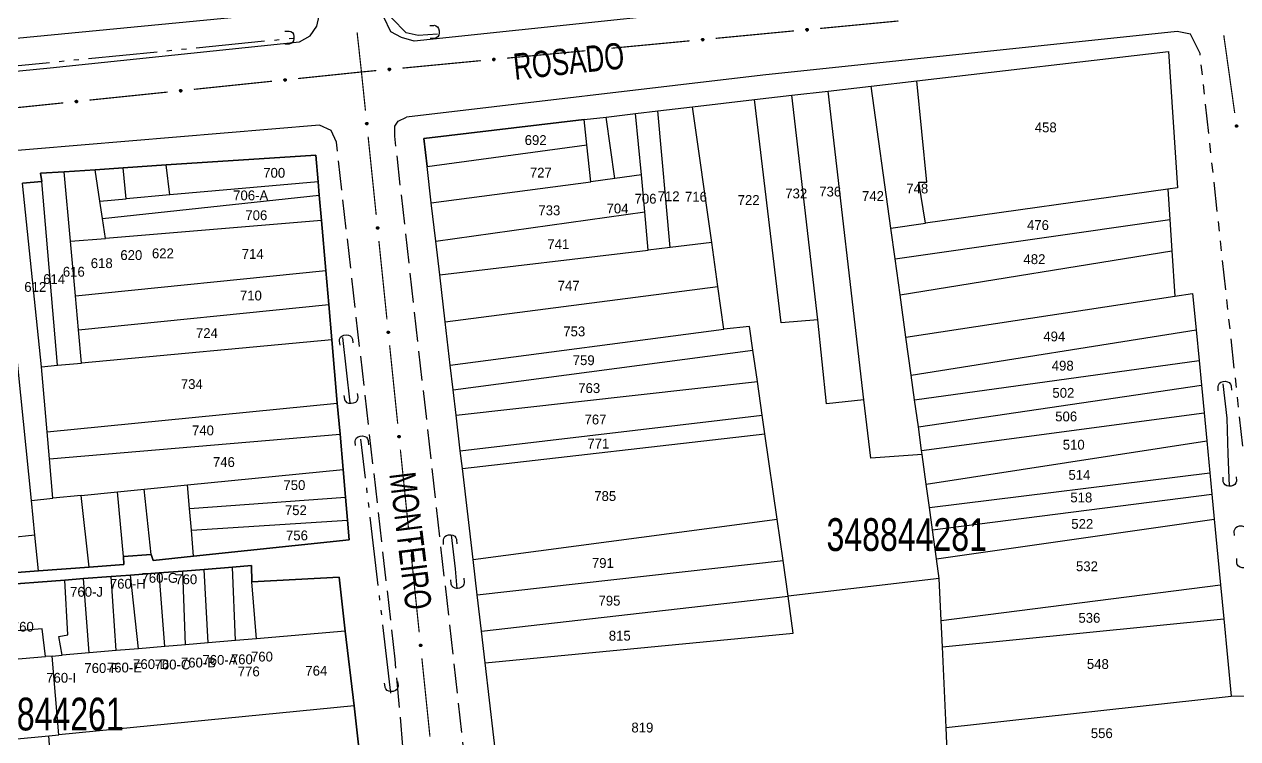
# Model space of a CAD drawing. Extents: x 203851 to 204958, y 4839055 to 4839989.
# Drawn here: x 204450.1 to 204635.2, y 4839392.1 to 4839501.1 of the extents above; entities that cross this region are included whole.
import ezdxf
from ezdxf.enums import TextEntityAlignment as Align

# ---------------------------------------------------------------- set-up
doc = ezdxf.new("R2010")
doc.units = 0
doc.header["$LTSCALE"] = 1.5
doc.header["$MEASUREMENT"] = 0
for name, pattern in [('TRACO_05', [11, 7, -1, 0.5, -1, 0.5, -1]), ('TRACO_11', [8, 3, -1, 3, -1]), ('TRACO_25', [8, 3, -1, 1, -1, 1, -1])]:
    doc.linetypes.add(name, pattern=pattern)
for name, color, linetype in [('CD_MALHA_LOTES', 7, 'CONTINUOUS'), ('CD_TXT_QUADRA', 2, 'CONTINUOUS'), ('HD-VALAS-DRENOS', 170, 'CONTINUOUS'), ('RU-QUADRA', 210, 'CONTINUOUS'), ('SV-BUEIRO-VALA', 7, 'CONTINUOUS'), ('SV-EIXO-RUA-PAV', 20, 'CONTINUOUS'), ('SV-PONTE-BUEIRO', 251, 'CONTINUOUS'), ('SV-RUA-NAO-PAV', 7, 'CONTINUOUS'), ('SV-RUA-PAVIM', 7, 'CONTINUOUS'), ('SV-TXT-RUA-N-PAV', 7, 'CONTINUOUS'), ('SV-TXT-RUA-PAV', 7, 'CONTINUOUS'), ('Th_NmrPort', 1, 'CONTINUOUS')]:
    doc.layers.add(name, color=color, linetype=linetype)
doc.styles.add('ARIAL', font='ARIAL.SHX')

# ---------------------------------------------------------------- blocks, each defined once
blk = doc.blocks.new('COD120', base_point=(204091.84, 4839277.8))
at = {"layer": 'SV-PONTE-BUEIRO'}
blk.add_lwpolyline([(204090.84, 4839276.4), (204090.84, 4839276.983333), (204090.84, 4839277.070833), (204090.923333, 4839277.304167), (204091.09, 4839277.566667), (204091.34, 4839277.7125), (204091.673333, 4839277.8), (204092.006667, 4839277.8), (204092.34, 4839277.7125), (204092.59, 4839277.566667), (204092.756667, 4839277.304167), (204092.84, 4839277.070833), (204092.84, 4839276.983333), (204092.84, 4839276.4)], dxfattribs=at)

msp = doc.modelspace()

# ---------------------------------------------------------------- linework, layer by layer
at = {"layer": 'CD_MALHA_LOTES', "linetype": 'Continuous', "flags": 128}
for points in [[(204488.48, 4839502.73), (204443.55, 4839498.42)], [(204586.23, 4839492.5), (204624.62, 4839496.98)], [(204624.62, 4839496.98), (204626.01, 4839476.17)], [(204572.69, 4839490.91), (204579.28, 4839491.68)], [(204579.28, 4839491.68), (204586.23, 4839492.5)], [(204582.27, 4839470.02), (204579.28, 4839491.68)], [(204587.74, 4839477.03), (204586.23, 4839492.5)], [(204552.02, 4839488.5), (204561.49, 4839489.61)], [(204561.49, 4839489.61), (204567.14, 4839490.27)], [(204565.51, 4839455.57), (204561.49, 4839489.61)], [(204567.14, 4839490.27), (204572.69, 4839490.91)], [(204571.15, 4839456.04), (204567.14, 4839490.27)], [(204578.13, 4839443.82), (204572.69, 4839490.91)], [(204543.33, 4839487.48), (204546.73, 4839487.88)], [(204546.73, 4839487.88), (204552.02, 4839488.5)], [(204548.62, 4839467.06), (204546.73, 4839487.88)], [(204554.94, 4839467.8), (204552.02, 4839488.5)], [(204535.5, 4839486.57), (204511.01, 4839483.71)], [(204535.5, 4839486.57), (204538.82, 4839486.96)], [(204535.91, 4839482.7), (204535.5, 4839486.57)], [(204538.82, 4839486.96), (204543.33, 4839487.48)], [(204540.15, 4839477.59), (204538.82, 4839486.96)], [(204544.21, 4839478.13), (204543.33, 4839487.48)], [(204511.01, 4839483.71), (204511.51, 4839479.42)], [(204511.51, 4839479.42), (204535.91, 4839482.7)], [(204536.5, 4839477.1), (204535.91, 4839482.7)], [(204471.74, 4839479.65), (204494.56, 4839481.15)], [(204494.56, 4839481.15), (204494.91, 4839477.06)], [(204452.55, 4839478.38), (204456.18, 4839478.62)], [(204452.73, 4839477.12), (204452.55, 4839478.38)], [(204456.18, 4839478.62), (204460.88, 4839478.93)], [(204457.13, 4839468.01), (204456.18, 4839478.62)], [(204460.88, 4839478.93), (204465.17, 4839479.21)], [(204461.6, 4839474.14), (204460.88, 4839478.93)], [(204465.17, 4839479.21), (204471.74, 4839479.65)], [(204465.64, 4839474.49), (204465.17, 4839479.21)], [(204472.29, 4839475.07), (204471.74, 4839479.65)], [(204512.16, 4839473.88), (204511.51, 4839479.42)], [(204451.16, 4839428.48), (204449.12, 4839448.53), (204446.28, 4839476.55)], [(204449.79, 4839476.86), (204452.73, 4839477.12)], [(204452.7, 4839448.86), (204449.79, 4839476.86)], [(204455.16, 4839449.09), (204452.73, 4839477.12)], [(204494.91, 4839477.06), (204472.29, 4839475.07)], [(204494.91, 4839477.06), (204495.08, 4839475.05)], [(204512.16, 4839473.88), (204536.5, 4839477.1)], [(204540.15, 4839477.59), (204536.5, 4839477.1)], [(204544.21, 4839478.13), (204540.15, 4839477.59)], [(204544.73, 4839472.49), (204544.21, 4839478.13)], [(204586.55, 4839477), (204587.74, 4839477.03)], [(204587.56, 4839470.77), (204586.55, 4839477)], [(204462, 4839471.49), (204495.08, 4839475.05)], [(204472.29, 4839475.07), (204465.64, 4839474.49)], [(204495.08, 4839475.05), (204495.42, 4839471.19)], [(204624.52, 4839475.98), (204587.56, 4839470.77)], [(204626.01, 4839476.17), (204624.52, 4839475.98)], [(204624.52, 4839475.98), (204624.82, 4839471.33)], [(204461.6, 4839474.14), (204465.64, 4839474.49)], [(204462, 4839471.49), (204461.6, 4839474.14)], [(204512.85, 4839468.02), (204512.16, 4839473.88)], [(204462.46, 4839468.45), (204462, 4839471.49)], [(204495.42, 4839471.19), (204462.46, 4839468.45)], [(204495.42, 4839471.19), (204496.08, 4839463.56)], [(204512.85, 4839468.02), (204544.73, 4839472.49)], [(204545.27, 4839466.66), (204544.73, 4839472.49)], [(204582.92, 4839465.31), (204624.82, 4839471.33)], [(204624.82, 4839471.33), (204625.12, 4839466.57)], [(204582.27, 4839470.02), (204587.56, 4839470.77)], [(204582.92, 4839465.31), (204582.27, 4839470.02)], [(204457.13, 4839468.01), (204462.46, 4839468.45)], [(204457.88, 4839459.67), (204457.13, 4839468.01)], [(204513.45, 4839462.89), (204512.85, 4839468.02)], [(204554.94, 4839467.8), (204548.62, 4839467.06)], [(204555.88, 4839461.11), (204554.94, 4839467.8)], [(204513.45, 4839462.89), (204545.27, 4839466.66)], [(204548.62, 4839467.06), (204545.27, 4839466.66)], [(204583.67, 4839459.86), (204625.12, 4839466.57)], [(204625.12, 4839466.57), (204625.57, 4839459.62)], [(204457.88, 4839459.67), (204496.08, 4839463.56)], [(204496.08, 4839463.56), (204496.53, 4839458.38)], [(204583.67, 4839459.86), (204582.92, 4839465.31)], [(204514.29, 4839455.74), (204513.45, 4839462.89)], [(204514.29, 4839455.74), (204555.88, 4839461.11)], [(204556.8, 4839454.61), (204555.88, 4839461.11)], [(204584.57, 4839453.38), (204583.67, 4839459.86)], [(204625.57, 4839459.62), (204628.29, 4839460.02)], [(204628.29, 4839460.02), (204628.82, 4839454.51)], [(204458.34, 4839454.48), (204457.88, 4839459.67)], [(204458.34, 4839454.48), (204496.53, 4839458.38)], [(204496.53, 4839458.38), (204496.99, 4839452.98)], [(204584.57, 4839453.38), (204625.57, 4839459.62)], [(204458.79, 4839449.43), (204458.34, 4839454.48)], [(204515.06, 4839449.09), (204514.29, 4839455.74)], [(204515.06, 4839449.09), (204556.8, 4839454.61)], [(204560.71, 4839455.02), (204556.8, 4839454.61)], [(204561.23, 4839451.39), (204560.71, 4839455.02)], [(204571.15, 4839456.04), (204565.51, 4839455.57)], [(204572.44, 4839443.2), (204571.15, 4839456.04)], [(204585.37, 4839447.58), (204628.82, 4839454.51)], [(204628.82, 4839454.51), (204629.28, 4839449.82)], [(204496.99, 4839452.98), (204458.79, 4839449.43)], [(204496.99, 4839452.98), (204497.83, 4839443.32)], [(204585.37, 4839447.58), (204584.57, 4839453.38)], [(204515.5, 4839445.36), (204561.23, 4839451.39)], [(204561.92, 4839446.61), (204561.23, 4839451.39)], [(204452.7, 4839448.86), (204455.16, 4839449.09)], [(204453.56, 4839438.93), (204452.7, 4839448.86)], [(204455.16, 4839449.09), (204458.79, 4839449.43)], [(204515.5, 4839445.36), (204515.06, 4839449.09)], [(204585.88, 4839443.83), (204629.28, 4839449.82)], [(204629.28, 4839449.82), (204629.64, 4839446.06)], [(204585.88, 4839443.83), (204585.37, 4839447.58)], [(204515.95, 4839441.51), (204515.5, 4839445.36)], [(204515.95, 4839441.51), (204561.92, 4839446.61)], [(204562.65, 4839441.5), (204561.92, 4839446.61)], [(204586.46, 4839439.69), (204629.64, 4839446.06)], [(204629.64, 4839446.06), (204630.04, 4839441.85)], [(204453.56, 4839438.93), (204497.83, 4839443.32)], [(204497.83, 4839443.32), (204498.24, 4839438.57)], [(204578.13, 4839443.82), (204572.44, 4839443.2)], [(204579.2, 4839434.93), (204578.13, 4839443.82)], [(204586.46, 4839439.69), (204585.88, 4839443.83)], [(204516.59, 4839436.02), (204515.95, 4839441.51)], [(204516.59, 4839436.02), (204562.65, 4839441.5)], [(204563.06, 4839438.65), (204562.65, 4839441.5)], [(204586.95, 4839436.09), (204630.04, 4839441.85)], [(204630.04, 4839441.85), (204630.45, 4839437.56)], [(204586.95, 4839436.09), (204586.46, 4839439.69)], [(204453.92, 4839434.82), (204453.56, 4839438.93)], [(204453.92, 4839434.82), (204498.24, 4839438.57)], [(204498.24, 4839438.57), (204498.7, 4839433.18)], [(204516.91, 4839433.35), (204563.06, 4839438.65)], [(204564.94, 4839425.6), (204563.06, 4839438.65)], [(204516.91, 4839433.35), (204516.59, 4839436.02)], [(204587.04, 4839435.48), (204586.95, 4839436.09)], [(204587.66, 4839430.95), (204630.45, 4839437.56)], [(204630.45, 4839437.56), (204630.92, 4839432.71)], [(204454.44, 4839428.81), (204453.92, 4839434.82)], [(204587.04, 4839435.48), (204579.2, 4839434.93)], [(204587.66, 4839430.95), (204587.04, 4839435.48)], [(204474.99, 4839430.84), (204498.7, 4839433.18)], [(204498.7, 4839433.18), (204499.07, 4839428.98)], [(204518.53, 4839419.49), (204516.91, 4839433.35)], [(204588.15, 4839427.38), (204630.92, 4839432.71)], [(204630.92, 4839432.71), (204631.24, 4839429.42)], [(204468.34, 4839430.18), (204474.99, 4839430.84)], [(204475.28, 4839427.24), (204474.99, 4839430.84)], [(204588.15, 4839427.38), (204587.66, 4839430.95)], [(204451.16, 4839428.48), (204454.44, 4839428.81)], [(204451.7, 4839423.16), (204451.16, 4839428.48)], [(204458.75, 4839429.23), (204454.44, 4839428.81)], [(204458.75, 4839429.23), (204464.31, 4839429.78)], [(204459.97, 4839418.31), (204458.75, 4839429.23)], [(204464.31, 4839429.78), (204468.34, 4839430.18)], [(204465.21, 4839419.91), (204464.31, 4839429.78)], [(204469.44, 4839420.21), (204468.34, 4839430.18)], [(204475.28, 4839427.24), (204499.07, 4839428.98)], [(204499.07, 4839428.98), (204499.37, 4839425.45)], [(204588.62, 4839424.02), (204631.24, 4839429.42)], [(204631.24, 4839429.42), (204631.6, 4839425.62)], [(204475.56, 4839423.94), (204475.28, 4839427.24)], [(204588.62, 4839424.02), (204588.15, 4839427.38)], [(204475.56, 4839423.94), (204499.37, 4839425.45)], [(204499.37, 4839425.45), (204499.63, 4839422.48)], [(204518.53, 4839419.49), (204564.94, 4839425.6)], [(204565.84, 4839419.34), (204564.94, 4839425.6)], [(204589.23, 4839419.59), (204631.6, 4839425.62)], [(204631.6, 4839425.62), (204632.57, 4839415.59)], [(204451.7, 4839423.16), (204447.85, 4839422.75)], [(204452.25, 4839417.74), (204451.7, 4839423.16)], [(204475.88, 4839419.96), (204475.56, 4839423.94)], [(204589.23, 4839419.59), (204588.62, 4839424.02)], [(204499.63, 4839422.48), (204475.88, 4839419.96)], [(204469.44, 4839420.21), (204465.21, 4839419.91)], [(204465.21, 4839419.91), (204465.25, 4839418.71)], [(204469.73, 4839419.3), (204469.44, 4839420.21)], [(204475.88, 4839419.96), (204469.73, 4839419.3)], [(204519.16, 4839414.08), (204518.53, 4839419.49)], [(204519.16, 4839414.08), (204565.84, 4839419.34)], [(204566.62, 4839413.9), (204565.84, 4839419.34)], [(204589.65, 4839416.55), (204589.23, 4839419.59)], [(204452.25, 4839417.74), (204442.29, 4839416.99)], [(204459.97, 4839418.31), (204452.25, 4839417.74)], [(204465.25, 4839418.71), (204459.97, 4839418.31)], [(204466.26, 4839417.09), (204470.63, 4839417.43)], [(204470.63, 4839417.43), (204474.25, 4839417.7)], [(204471.53, 4839406.2), (204470.63, 4839417.43)], [(204474.25, 4839417.7), (204477.53, 4839417.95)], [(204474.66, 4839406.47), (204474.25, 4839417.7)], [(204477.53, 4839417.95), (204481.85, 4839418.28)], [(204478.12, 4839406.76), (204477.53, 4839417.95)], [(204481.85, 4839418.28), (204484.73, 4839418.55)], [(204482.31, 4839407.12), (204481.85, 4839418.28)], [(204484.73, 4839418.55), (204484.77, 4839416.05)], [(204445.39, 4839415.51), (204456.27, 4839416.33)], [(204456.27, 4839416.33), (204459.09, 4839416.55)], [(204456.71, 4839407.98), (204456.27, 4839416.33)], [(204459.09, 4839416.55), (204463.34, 4839416.87)], [(204459.97, 4839405.23), (204459.09, 4839416.55)], [(204463.34, 4839416.87), (204466.26, 4839417.09)], [(204464.1, 4839405.57), (204463.34, 4839416.87)], [(204467.48, 4839405.86), (204466.26, 4839417.09)], [(204484.77, 4839416.05), (204498.1, 4839416.78)], [(204485.49, 4839407.39), (204484.77, 4839416.05)], [(204498.1, 4839416.78), (204499.05, 4839408.53)], [(204589.65, 4839416.55), (204566.62, 4839413.9)], [(204589.94, 4839410.15), (204589.65, 4839416.55)], [(204589.94, 4839410.15), (204632.57, 4839415.59)], [(204632.57, 4839415.59), (204633.06, 4839410.41)], [(204519.81, 4839408.52), (204519.16, 4839414.08)], [(204519.81, 4839408.52), (204566.62, 4839413.9)], [(204567.37, 4839408.22), (204566.62, 4839413.9)], [(204590.13, 4839406.13), (204589.94, 4839410.15)], [(204590.13, 4839406.13), (204633.06, 4839410.41)], [(204633.06, 4839410.41), (204634.2, 4839398.63)], [(204452.8, 4839408.88), (204445.96, 4839408.34)], [(204453.33, 4839404.66), (204452.8, 4839408.88)], [(204499.05, 4839408.53), (204485.49, 4839407.39)], [(204499.05, 4839408.53), (204500.38, 4839397.13)], [(204520.38, 4839403.71), (204519.81, 4839408.52)], [(204520.38, 4839403.71), (204567.37, 4839408.22)], [(204455.35, 4839407.75), (204456.71, 4839407.98)], [(204455.85, 4839404.88), (204455.35, 4839407.75)], [(204471.53, 4839406.2), (204467.48, 4839405.86)], [(204474.66, 4839406.47), (204471.53, 4839406.2)], [(204478.12, 4839406.76), (204474.66, 4839406.47)], [(204482.31, 4839407.12), (204478.12, 4839406.76)], [(204485.49, 4839407.39), (204482.31, 4839407.12)], [(204434.28, 4839403.05), (204453.33, 4839404.66)], [(204454.34, 4839404.75), (204453.33, 4839404.66)], [(204454.34, 4839404.75), (204455.85, 4839404.88)], [(204455.34, 4839392.74), (204454.34, 4839404.75)], [(204459.97, 4839405.23), (204455.85, 4839404.88)], [(204464.1, 4839405.57), (204459.97, 4839405.23)], [(204467.48, 4839405.86), (204464.1, 4839405.57)], [(204590.7, 4839393.87), (204590.13, 4839406.13)], [(204523.04, 4839380.92), (204520.38, 4839403.71)], [(204500.38, 4839397.13), (204455.34, 4839392.74)], [(204500.38, 4839397.13), (204501.54, 4839387.07)], [(204590.7, 4839393.87), (204634.2, 4839398.63)], [(204634.2, 4839398.63), (204636.33, 4839398.7)], [(204590.98, 4839387.67), (204590.7, 4839393.87)], [(204448.43, 4839392.06), (204453.81, 4839392.59)], [(204453.81, 4839392.59), (204455.34, 4839392.74)], [(204454.59, 4839382.11), (204453.81, 4839392.59)]]:
    msp.add_lwpolyline(points, dxfattribs=at)
at = {"layer": 'HD-VALAS-DRENOS', "linetype": 'TRACO_05'}
for points in [[(204513.11, 4839499.61, 8.76), (204510.18, 4839499.38, 8.76), (204508.32, 4839499.82, 8.74), (204506.16, 4839502.04, 8.74), (204502.73, 4839533.68, 8.74), (204497.76, 4839579.23, 9.29), (204490.99, 4839641.42, 10.47)], [(204373.71, 4839493.54, 5.81), (204373.94, 4839489.67, 5.18), (204374.83, 4839488.45, 5.07), (204375.93, 4839487.81, 4.9), (204377.78, 4839487.74, 4.85), (204491.08, 4839498.99, 8.47)], [(204499.78, 4839443.36, 7.9), (204498.69, 4839453.33, 7.9)], [(204632.91, 4839446.27, 6.54), (204633.52, 4839441.02, 6.55), (204633.69, 4839435.55, 6.55), (204633.88, 4839430.69, 6.55)], [(204506.01, 4839399.1, 6.98), (204501.44, 4839437.81, 7.9)], [(204515.19, 4839423.24, 7.17), (204515.83, 4839418.06, 6.89), (204516.06, 4839415, 6.89)]]:
    msp.add_polyline3d(points, dxfattribs=at)
at = {"layer": 'RU-QUADRA', "linetype": 'Continuous', "flags": 128}
for points in [[(204482.03, 4839586.05), (204482.51, 4839581.32), (204483.54, 4839571.03), (204484.09, 4839565.56), (204484.74, 4839559.16), (204485.53, 4839551.3), (204486.25, 4839544.14), (204484.45, 4839543.61), (204485.45, 4839533.51), (204487.24, 4839515.27), (204487.93, 4839508.3), (204488.48, 4839502.73), (204443.55, 4839498.42)], [(204523.04, 4839380.92), (204520.38, 4839403.71), (204519.81, 4839408.52), (204519.16, 4839414.08), (204518.53, 4839419.49), (204516.91, 4839433.35), (204516.59, 4839436.02), (204515.95, 4839441.51), (204515.5, 4839445.36), (204515.06, 4839449.09), (204514.29, 4839455.74), (204513.45, 4839462.89), (204512.85, 4839468.02), (204512.16, 4839473.88), (204511.51, 4839479.42), (204511.01, 4839483.71), (204535.5, 4839486.57), (204538.82, 4839486.96), (204543.33, 4839487.48), (204546.73, 4839487.88), (204552.02, 4839488.5), (204561.49, 4839489.61), (204567.14, 4839490.27), (204572.69, 4839490.91), (204579.28, 4839491.68), (204586.23, 4839492.5), (204624.62, 4839496.98), (204626.01, 4839476.17), (204624.52, 4839475.98), (204624.82, 4839471.33), (204625.12, 4839466.57), (204625.57, 4839459.62), (204628.29, 4839460.02), (204628.82, 4839454.51), (204629.28, 4839449.82), (204629.64, 4839446.06), (204630.04, 4839441.85), (204630.45, 4839437.56), (204630.92, 4839432.71), (204631.24, 4839429.42), (204631.6, 4839425.62), (204632.57, 4839415.59), (204633.06, 4839410.41), (204634.2, 4839398.63), (204636.33, 4839398.7)], [(204442.29, 4839416.99), (204452.25, 4839417.74), (204459.97, 4839418.31), (204465.25, 4839418.71), (204465.21, 4839419.91), (204469.44, 4839420.21), (204469.73, 4839419.3), (204475.88, 4839419.96), (204499.63, 4839422.48), (204499.37, 4839425.45), (204499.07, 4839428.98), (204498.7, 4839433.18), (204498.24, 4839438.57), (204497.83, 4839443.32), (204496.99, 4839452.98), (204496.53, 4839458.38), (204496.08, 4839463.56), (204495.42, 4839471.19), (204495.08, 4839475.05), (204494.91, 4839477.06), (204494.56, 4839481.15), (204471.74, 4839479.65), (204465.17, 4839479.21), (204460.88, 4839478.93), (204456.18, 4839478.62), (204452.55, 4839478.38), (204452.73, 4839477.12), (204449.79, 4839476.86)], [(204501.54, 4839387.07), (204500.38, 4839397.13), (204499.05, 4839408.53), (204498.1, 4839416.78), (204484.77, 4839416.05), (204484.73, 4839418.55), (204481.85, 4839418.28), (204477.53, 4839417.95), (204474.25, 4839417.7), (204470.63, 4839417.43), (204466.26, 4839417.09), (204463.34, 4839416.87), (204459.09, 4839416.55), (204456.27, 4839416.33), (204445.39, 4839415.51)]]:
    msp.add_lwpolyline(points, dxfattribs=at)
at = {"layer": 'SV-EIXO-RUA-PAV', "const_width": 0.18}
for points in [[(204571.48, 4839500.47), (204583.43, 4839501.61)], [(204500.85, 4839499.87), (204501.5, 4839493.91)], [(204555.56, 4839498.96), (204567.5, 4839500.1)], [(204633.05, 4839499.45), (204634.72, 4839487.57)], [(204523.7, 4839495.94), (204535.65, 4839497.07)], [(204539.63, 4839497.45), (204551.57, 4839498.58)], [(204507.77, 4839494.42), (204519.72, 4839495.56)], [(204491.85, 4839492.83), (204500.8, 4839493.76)], [(204500.8, 4839493.76), (204501.51, 4839493.83)], [(204501.5, 4839493.91), (204501.51, 4839493.83)], [(204501.51, 4839493.83), (204503.79, 4839494.05)], [(204501.51, 4839493.83), (204502.12, 4839487.94)], [(204475.94, 4839491.18), (204487.87, 4839492.42)], [(204460.02, 4839489.54), (204471.96, 4839490.77)], [(204444.11, 4839487.89), (204456.04, 4839489.12)], [(204502.53, 4839483.96), (204503.76, 4839472.02)], [(204504.17, 4839468.05), (204505.4, 4839456.11)], [(204505.81, 4839452.13), (204507.04, 4839440.19)], [(204507.45, 4839436.21), (204508.68, 4839424.28)], [(204509.09, 4839420.3), (204510.32, 4839408.36)], [(204510.73, 4839404.38), (204511.96, 4839392.45)]]:
    msp.add_lwpolyline(points, dxfattribs=at)
at = {"layer": 'SV-EIXO-RUA-PAV'}
for points in [[(204553.41, 4839498.87), (204553.44, 4839498.91), (204553.48, 4839498.93), (204553.51, 4839498.95), (204553.55, 4839498.95), (204553.58, 4839498.95), (204553.62, 4839498.94), (204553.65, 4839498.93), (204553.69, 4839498.9), (204553.72, 4839498.86), (204553.73, 4839498.83), (204553.74, 4839498.79), (204553.74, 4839498.76), (204553.73, 4839498.72), (204553.71, 4839498.68), (204553.68, 4839498.64), (204553.65, 4839498.62), (204553.61, 4839498.61), (204553.58, 4839498.6), (204553.54, 4839498.6), (204553.51, 4839498.61), (204553.47, 4839498.63), (204553.43, 4839498.66), (204553.41, 4839498.69), (204553.39, 4839498.72), (204553.39, 4839498.76), (204553.39, 4839498.79), (204553.39, 4839498.83), (204553.41, 4839498.87)], [(204569.34, 4839500.38), (204569.37, 4839500.42), (204569.4, 4839500.45), (204569.44, 4839500.46), (204569.47, 4839500.46), (204569.51, 4839500.46), (204569.54, 4839500.46), (204569.58, 4839500.44), (204569.62, 4839500.41), (204569.65, 4839500.37), (204569.66, 4839500.34), (204569.67, 4839500.3), (204569.67, 4839500.27), (204569.66, 4839500.23), (204569.64, 4839500.2), (204569.61, 4839500.16), (204569.58, 4839500.13), (204569.54, 4839500.12), (204569.51, 4839500.11), (204569.47, 4839500.11), (204569.44, 4839500.12), (204569.4, 4839500.14), (204569.36, 4839500.17), (204569.33, 4839500.2), (204569.32, 4839500.24), (204569.32, 4839500.27), (204569.31, 4839500.31), (204569.32, 4839500.34), (204569.34, 4839500.38)], [(204537.48, 4839497.36), (204537.51, 4839497.39), (204537.55, 4839497.42), (204537.58, 4839497.43), (204537.62, 4839497.44), (204537.65, 4839497.44), (204537.69, 4839497.43), (204537.73, 4839497.42), (204537.76, 4839497.38), (204537.79, 4839497.35), (204537.8, 4839497.31), (204537.81, 4839497.28), (204537.81, 4839497.25), (204537.8, 4839497.21), (204537.78, 4839497.17), (204537.75, 4839497.13), (204537.72, 4839497.11), (204537.68, 4839497.09), (204537.65, 4839497.09), (204537.61, 4839497.09), (204537.58, 4839497.1), (204537.54, 4839497.11), (204537.5, 4839497.14), (204537.48, 4839497.18), (204537.46, 4839497.21), (204537.46, 4839497.25), (204537.46, 4839497.28), (204537.46, 4839497.32), (204537.48, 4839497.36)], [(204521.55, 4839495.84), (204521.59, 4839495.88), (204521.62, 4839495.91), (204521.65, 4839495.92), (204521.69, 4839495.93), (204521.72, 4839495.93), (204521.76, 4839495.92), (204521.8, 4839495.9), (204521.84, 4839495.87), (204521.86, 4839495.84), (204521.88, 4839495.8), (204521.88, 4839495.77), (204521.88, 4839495.73), (204521.87, 4839495.7), (204521.86, 4839495.66), (204521.82, 4839495.62), (204521.79, 4839495.59), (204521.76, 4839495.58), (204521.72, 4839495.58), (204521.69, 4839495.58), (204521.65, 4839495.58), (204521.61, 4839495.6), (204521.57, 4839495.63), (204521.55, 4839495.67), (204521.54, 4839495.7), (204521.53, 4839495.73), (204521.53, 4839495.77), (204521.54, 4839495.81), (204521.55, 4839495.84)], [(204505.63, 4839494.33), (204505.66, 4839494.37), (204505.69, 4839494.4), (204505.73, 4839494.41), (204505.76, 4839494.41), (204505.8, 4839494.41), (204505.83, 4839494.41), (204505.87, 4839494.39), (204505.91, 4839494.36), (204505.93, 4839494.32), (204505.95, 4839494.29), (204505.95, 4839494.25), (204505.95, 4839494.22), (204505.94, 4839494.18), (204505.93, 4839494.15), (204505.9, 4839494.11), (204505.86, 4839494.08), (204505.83, 4839494.07), (204505.79, 4839494.06), (204505.76, 4839494.06), (204505.72, 4839494.07), (204505.68, 4839494.09), (204505.65, 4839494.12), (204505.62, 4839494.15), (204505.61, 4839494.19), (204505.6, 4839494.22), (204505.6, 4839494.26), (204505.61, 4839494.29), (204505.63, 4839494.33)], [(204489.71, 4839492.72), (204489.74, 4839492.76), (204489.77, 4839492.78), (204489.81, 4839492.8), (204489.84, 4839492.8), (204489.88, 4839492.8), (204489.91, 4839492.8), (204489.95, 4839492.78), (204489.99, 4839492.75), (204490.01, 4839492.71), (204490.03, 4839492.68), (204490.04, 4839492.64), (204490.04, 4839492.61), (204490.03, 4839492.57), (204490.01, 4839492.54), (204489.98, 4839492.5), (204489.94, 4839492.47), (204489.91, 4839492.46), (204489.88, 4839492.45), (204489.84, 4839492.45), (204489.8, 4839492.46), (204489.77, 4839492.48), (204489.73, 4839492.51), (204489.7, 4839492.54), (204489.69, 4839492.57), (204489.68, 4839492.61), (204489.68, 4839492.64), (204489.69, 4839492.68), (204489.71, 4839492.72)], [(204457.88, 4839489.42), (204457.91, 4839489.46), (204457.94, 4839489.49), (204457.98, 4839489.5), (204458.01, 4839489.51), (204458.05, 4839489.51), (204458.08, 4839489.5), (204458.12, 4839489.48), (204458.16, 4839489.45), (204458.18, 4839489.42), (204458.2, 4839489.38), (204458.21, 4839489.35), (204458.21, 4839489.32), (204458.2, 4839489.28), (204458.18, 4839489.24), (204458.15, 4839489.2), (204458.12, 4839489.18), (204458.08, 4839489.16), (204458.05, 4839489.16), (204458.01, 4839489.16), (204457.97, 4839489.16), (204457.94, 4839489.18), (204457.9, 4839489.21), (204457.87, 4839489.25), (204457.86, 4839489.28), (204457.85, 4839489.31), (204457.85, 4839489.35), (204457.86, 4839489.39), (204457.88, 4839489.42)], [(204473.79, 4839491.07), (204473.82, 4839491.11), (204473.86, 4839491.14), (204473.89, 4839491.15), (204473.92, 4839491.16), (204473.96, 4839491.16), (204474, 4839491.15), (204474.03, 4839491.13), (204474.07, 4839491.1), (204474.1, 4839491.07), (204474.11, 4839491.03), (204474.12, 4839491), (204474.12, 4839490.96), (204474.11, 4839490.93), (204474.09, 4839490.89), (204474.06, 4839490.85), (204474.03, 4839490.82), (204474, 4839490.81), (204473.96, 4839490.8), (204473.92, 4839490.8), (204473.89, 4839490.81), (204473.85, 4839490.83), (204473.81, 4839490.86), (204473.79, 4839490.89), (204473.77, 4839490.93), (204473.77, 4839490.96), (204473.77, 4839491), (204473.77, 4839491.03), (204473.79, 4839491.07)], [(204502.42, 4839486.1), (204502.46, 4839486.07), (204502.48, 4839486.04), (204502.5, 4839486.01), (204502.5, 4839485.97), (204502.5, 4839485.94), (204502.49, 4839485.9), (204502.48, 4839485.86), (204502.45, 4839485.82), (204502.41, 4839485.8), (204502.38, 4839485.78), (204502.34, 4839485.78), (204502.31, 4839485.78), (204502.27, 4839485.79), (204502.23, 4839485.8), (204502.2, 4839485.83), (204502.17, 4839485.87), (204502.16, 4839485.9), (204502.15, 4839485.94), (204502.15, 4839485.97), (204502.16, 4839486.01), (204502.17, 4839486.05), (204502.21, 4839486.08), (204502.24, 4839486.11), (204502.27, 4839486.12), (204502.31, 4839486.13), (204502.34, 4839486.13), (204502.38, 4839486.12), (204502.42, 4839486.1)], [(204635.09, 4839485.74), (204635.13, 4839485.71), (204635.15, 4839485.68), (204635.17, 4839485.65), (204635.17, 4839485.61), (204635.18, 4839485.58), (204635.17, 4839485.54), (204635.16, 4839485.5), (204635.13, 4839485.46), (204635.09, 4839485.44), (204635.06, 4839485.42), (204635.02, 4839485.41), (204634.99, 4839485.41), (204634.95, 4839485.42), (204634.91, 4839485.43), (204634.87, 4839485.46), (204634.85, 4839485.5), (204634.83, 4839485.53), (204634.83, 4839485.56), (204634.82, 4839485.6), (204634.83, 4839485.64), (204634.85, 4839485.67), (204634.88, 4839485.71), (204634.91, 4839485.74), (204634.94, 4839485.76), (204634.98, 4839485.76), (204635.01, 4839485.76), (204635.05, 4839485.76), (204635.09, 4839485.74)], [(204504.06, 4839470.19), (204504.1, 4839470.16), (204504.12, 4839470.13), (204504.14, 4839470.09), (204504.14, 4839470.06), (204504.14, 4839470.02), (204504.14, 4839469.99), (204504.12, 4839469.95), (204504.09, 4839469.91), (204504.05, 4839469.88), (204504.02, 4839469.87), (204503.98, 4839469.86), (204503.95, 4839469.86), (204503.91, 4839469.87), (204503.87, 4839469.89), (204503.84, 4839469.92), (204503.81, 4839469.95), (204503.8, 4839469.99), (204503.79, 4839470.02), (204503.79, 4839470.06), (204503.8, 4839470.09), (204503.81, 4839470.13), (204503.85, 4839470.17), (204503.88, 4839470.19), (204503.91, 4839470.21), (204503.95, 4839470.21), (204503.98, 4839470.21), (204504.02, 4839470.21), (204504.06, 4839470.19)], [(204505.7, 4839454.27), (204505.74, 4839454.24), (204505.76, 4839454.21), (204505.78, 4839454.17), (204505.78, 4839454.14), (204505.78, 4839454.11), (204505.78, 4839454.07), (204505.76, 4839454.03), (204505.73, 4839453.99), (204505.69, 4839453.97), (204505.66, 4839453.95), (204505.62, 4839453.95), (204505.59, 4839453.95), (204505.55, 4839453.95), (204505.52, 4839453.97), (204505.48, 4839454), (204505.45, 4839454.04), (204505.44, 4839454.07), (204505.43, 4839454.11), (204505.43, 4839454.14), (204505.44, 4839454.18), (204505.46, 4839454.21), (204505.49, 4839454.25), (204505.52, 4839454.28), (204505.55, 4839454.29), (204505.59, 4839454.3), (204505.62, 4839454.3), (204505.66, 4839454.29), (204505.7, 4839454.27)], [(204507.34, 4839438.36), (204507.38, 4839438.33), (204507.4, 4839438.29), (204507.42, 4839438.26), (204507.42, 4839438.23), (204507.42, 4839438.19), (204507.42, 4839438.15), (204507.4, 4839438.12), (204507.37, 4839438.08), (204507.33, 4839438.05), (204507.3, 4839438.04), (204507.27, 4839438.03), (204507.23, 4839438.03), (204507.19, 4839438.04), (204507.16, 4839438.06), (204507.12, 4839438.09), (204507.09, 4839438.12), (204507.08, 4839438.15), (204507.07, 4839438.19), (204507.07, 4839438.23), (204507.08, 4839438.26), (204507.1, 4839438.3), (204507.13, 4839438.34), (204507.16, 4839438.36), (204507.19, 4839438.38), (204507.23, 4839438.38), (204507.26, 4839438.38), (204507.3, 4839438.38), (204507.34, 4839438.36)], [(204508.98, 4839422.44), (204509.02, 4839422.41), (204509.05, 4839422.38), (204509.06, 4839422.34), (204509.06, 4839422.31), (204509.06, 4839422.27), (204509.06, 4839422.24), (204509.04, 4839422.2), (204509.01, 4839422.16), (204508.97, 4839422.14), (204508.94, 4839422.12), (204508.91, 4839422.11), (204508.87, 4839422.11), (204508.83, 4839422.12), (204508.8, 4839422.14), (204508.76, 4839422.17), (204508.73, 4839422.2), (204508.72, 4839422.24), (204508.71, 4839422.27), (204508.71, 4839422.31), (204508.72, 4839422.34), (204508.74, 4839422.38), (204508.77, 4839422.42), (204508.8, 4839422.45), (204508.84, 4839422.46), (204508.87, 4839422.47), (204508.91, 4839422.47), (204508.94, 4839422.46), (204508.98, 4839422.44)], [(204510.62, 4839406.53), (204510.66, 4839406.5), (204510.69, 4839406.46), (204510.7, 4839406.43), (204510.7, 4839406.39), (204510.71, 4839406.36), (204510.7, 4839406.32), (204510.68, 4839406.28), (204510.65, 4839406.25), (204510.61, 4839406.22), (204510.58, 4839406.21), (204510.55, 4839406.2), (204510.51, 4839406.2), (204510.48, 4839406.21), (204510.44, 4839406.22), (204510.4, 4839406.26), (204510.37, 4839406.29), (204510.36, 4839406.32), (204510.35, 4839406.36), (204510.35, 4839406.39), (204510.36, 4839406.43), (204510.38, 4839406.47), (204510.41, 4839406.5), (204510.44, 4839406.53), (204510.48, 4839406.54), (204510.51, 4839406.55), (204510.55, 4839406.55), (204510.58, 4839406.55), (204510.62, 4839406.53)]]:
    msp.add_lwpolyline(points, close=True, dxfattribs=at)
for points in [[(204553.39, 4839498.83), (204553.69, 4839498.9)], [(204553.39, 4839498.81), (204553.7, 4839498.88)], [(204553.39, 4839498.79), (204553.72, 4839498.86)], [(204553.39, 4839498.78), (204553.72, 4839498.85)], [(204553.39, 4839498.76), (204553.73, 4839498.83)], [(204553.39, 4839498.74), (204553.73, 4839498.81)], [(204553.39, 4839498.72), (204553.74, 4839498.79)], [(204553.4, 4839498.85), (204553.67, 4839498.91)], [(204553.4, 4839498.71), (204553.74, 4839498.77)], [(204553.41, 4839498.87), (204553.65, 4839498.93)], [(204553.41, 4839498.69), (204553.74, 4839498.76)], [(204553.42, 4839498.67), (204553.73, 4839498.74)], [(204553.43, 4839498.89), (204553.63, 4839498.94)], [(204553.43, 4839498.66), (204553.73, 4839498.72)], [(204553.44, 4839498.91), (204553.62, 4839498.94)], [(204553.46, 4839498.92), (204553.59, 4839498.95)], [(204553.48, 4839498.93), (204553.58, 4839498.95)], [(204569.31, 4839500.31), (204569.65, 4839500.37)], [(204569.32, 4839500.34), (204569.62, 4839500.41)], [(204569.32, 4839500.33), (204569.63, 4839500.39)], [(204569.32, 4839500.29), (204569.65, 4839500.36)], [(204569.32, 4839500.27), (204569.66, 4839500.34)], [(204569.32, 4839500.25), (204569.66, 4839500.32)], [(204569.32, 4839500.24), (204569.67, 4839500.3)], [(204569.33, 4839500.36), (204569.6, 4839500.42)], [(204569.33, 4839500.22), (204569.66, 4839500.29)], [(204569.33, 4839500.2), (204569.67, 4839500.27)], [(204569.34, 4839500.38), (204569.58, 4839500.44)], [(204569.35, 4839500.19), (204569.66, 4839500.25)], [(204569.36, 4839500.4), (204569.56, 4839500.45)], [(204569.36, 4839500.17), (204569.66, 4839500.23)], [(204569.37, 4839500.42), (204569.54, 4839500.46)], [(204569.38, 4839500.16), (204569.65, 4839500.21)], [(204569.39, 4839500.43), (204569.52, 4839500.46)], [(204569.4, 4839500.45), (204569.51, 4839500.46)], [(204569.4, 4839500.14), (204569.64, 4839500.2)], [(204569.42, 4839500.13), (204569.62, 4839500.18)], [(204569.44, 4839500.12), (204569.61, 4839500.16)], [(204569.46, 4839500.12), (204569.59, 4839500.14)], [(204569.47, 4839500.11), (204569.58, 4839500.13)], [(204537.46, 4839497.32), (204537.76, 4839497.38)], [(204537.46, 4839497.28), (204537.79, 4839497.35)], [(204537.46, 4839497.27), (204537.79, 4839497.33)], [(204537.46, 4839497.25), (204537.8, 4839497.31)], [(204537.46, 4839497.23), (204537.81, 4839497.29)], [(204537.46, 4839497.21), (204537.81, 4839497.28)], [(204537.47, 4839497.34), (204537.74, 4839497.4)], [(204537.47, 4839497.3), (204537.77, 4839497.37)], [(204537.47, 4839497.19), (204537.81, 4839497.26)], [(204537.48, 4839497.36), (204537.73, 4839497.42)], [(204537.48, 4839497.18), (204537.81, 4839497.25)], [(204537.49, 4839497.16), (204537.8, 4839497.23)], [(204537.5, 4839497.38), (204537.7, 4839497.42)], [(204537.5, 4839497.14), (204537.8, 4839497.21)], [(204537.51, 4839497.39), (204537.69, 4839497.43)], [(204537.53, 4839497.41), (204537.66, 4839497.43)], [(204537.53, 4839497.13), (204537.79, 4839497.19)], [(204537.54, 4839497.11), (204537.78, 4839497.17)], [(204537.55, 4839497.42), (204537.65, 4839497.44)], [(204537.56, 4839497.11), (204537.76, 4839497.15)], [(204537.58, 4839497.1), (204537.75, 4839497.13)], [(204537.6, 4839497.09), (204537.73, 4839497.12)], [(204537.61, 4839497.09), (204537.72, 4839497.11)], [(204553.45, 4839498.64), (204553.72, 4839498.7)], [(204553.47, 4839498.63), (204553.71, 4839498.68)], [(204553.49, 4839498.62), (204553.69, 4839498.66)], [(204553.51, 4839498.61), (204553.68, 4839498.64)], [(204553.53, 4839498.61), (204553.66, 4839498.63)], [(204553.54, 4839498.6), (204553.65, 4839498.62)], [(204521.53, 4839495.77), (204521.86, 4839495.84)], [(204521.53, 4839495.75), (204521.86, 4839495.82)], [(204521.53, 4839495.73), (204521.88, 4839495.8)], [(204521.54, 4839495.81), (204521.84, 4839495.87)], [(204521.54, 4839495.79), (204521.84, 4839495.85)], [(204521.54, 4839495.72), (204521.88, 4839495.78)], [(204521.54, 4839495.7), (204521.88, 4839495.77)], [(204521.55, 4839495.84), (204521.8, 4839495.9)], [(204521.55, 4839495.82), (204521.81, 4839495.89)], [(204521.55, 4839495.68), (204521.88, 4839495.75)], [(204521.55, 4839495.67), (204521.88, 4839495.73)], [(204521.56, 4839495.65), (204521.87, 4839495.71)], [(204521.57, 4839495.86), (204521.77, 4839495.91)], [(204521.57, 4839495.63), (204521.87, 4839495.7)], [(204521.59, 4839495.88), (204521.76, 4839495.92)], [(204521.6, 4839495.9), (204521.73, 4839495.92)], [(204521.6, 4839495.62), (204521.86, 4839495.68)], [(204521.61, 4839495.6), (204521.86, 4839495.66)], [(204521.62, 4839495.91), (204521.72, 4839495.93)], [(204521.64, 4839495.59), (204521.83, 4839495.64)], [(204521.65, 4839495.58), (204521.82, 4839495.62)], [(204521.67, 4839495.58), (204521.8, 4839495.61)], [(204521.69, 4839495.58), (204521.79, 4839495.59)], [(204505.6, 4839494.26), (204505.93, 4839494.32)], [(204505.6, 4839494.22), (204505.95, 4839494.29)], [(204505.61, 4839494.29), (204505.91, 4839494.36)], [(204505.61, 4839494.28), (204505.91, 4839494.34)], [(204505.61, 4839494.24), (204505.93, 4839494.31)], [(204505.61, 4839494.2), (204505.95, 4839494.27)], [(204505.61, 4839494.19), (204505.95, 4839494.25)], [(204505.62, 4839494.31), (204505.88, 4839494.37)], [(204505.62, 4839494.17), (204505.95, 4839494.24)], [(204505.62, 4839494.15), (204505.95, 4839494.22)], [(204505.63, 4839494.33), (204505.87, 4839494.39)], [(204505.64, 4839494.35), (204505.84, 4839494.4)], [(204505.64, 4839494.14), (204505.94, 4839494.2)], [(204505.65, 4839494.12), (204505.94, 4839494.18)], [(204505.66, 4839494.37), (204505.83, 4839494.41)], [(204505.67, 4839494.11), (204505.93, 4839494.16)], [(204505.68, 4839494.38), (204505.8, 4839494.41)], [(204505.68, 4839494.09), (204505.93, 4839494.15)], [(204505.69, 4839494.4), (204505.8, 4839494.41)], [(204505.71, 4839494.08), (204505.9, 4839494.13)], [(204505.72, 4839494.07), (204505.9, 4839494.11)], [(204505.74, 4839494.07), (204505.87, 4839494.09)], [(204505.76, 4839494.06), (204505.86, 4839494.08)], [(204489.68, 4839492.64), (204490.01, 4839492.71)], [(204489.68, 4839492.61), (204490.03, 4839492.68)], [(204489.69, 4839492.68), (204489.99, 4839492.75)], [(204489.69, 4839492.66), (204490, 4839492.73)], [(204489.69, 4839492.63), (204490.02, 4839492.7)], [(204489.69, 4839492.59), (204490.03, 4839492.66)], [(204489.69, 4839492.57), (204490.04, 4839492.64)], [(204489.7, 4839492.7), (204489.96, 4839492.76)], [(204489.7, 4839492.56), (204490.03, 4839492.63)], [(204489.7, 4839492.54), (204490.04, 4839492.61)], [(204489.71, 4839492.72), (204489.95, 4839492.78)], [(204489.72, 4839492.74), (204489.92, 4839492.79)], [(204489.72, 4839492.52), (204490.03, 4839492.59)], [(204489.73, 4839492.51), (204490.03, 4839492.57)], [(204489.74, 4839492.76), (204489.91, 4839492.8)], [(204489.75, 4839492.49), (204490.02, 4839492.55)], [(204489.76, 4839492.77), (204489.88, 4839492.8)], [(204489.77, 4839492.78), (204489.88, 4839492.8)], [(204489.77, 4839492.48), (204490.01, 4839492.54)], [(204489.79, 4839492.47), (204489.99, 4839492.52)], [(204489.8, 4839492.46), (204489.98, 4839492.5)], [(204489.83, 4839492.46), (204489.96, 4839492.48)], [(204489.84, 4839492.45), (204489.94, 4839492.47)], [(204457.87, 4839489.4), (204458.13, 4839489.47)], [(204457.88, 4839489.42), (204458.12, 4839489.48)], [(204457.89, 4839489.44), (204458.09, 4839489.49)], [(204457.91, 4839489.46), (204458.08, 4839489.5)], [(204457.93, 4839489.48), (204458.05, 4839489.5)], [(204457.94, 4839489.49), (204458.05, 4839489.51)], [(204473.77, 4839491.03), (204474.07, 4839491.1)], [(204473.77, 4839491.02), (204474.08, 4839491.08)], [(204473.77, 4839491), (204474.1, 4839491.07)], [(204473.77, 4839490.98), (204474.1, 4839491.05)], [(204473.77, 4839490.96), (204474.11, 4839491.03)], [(204473.77, 4839490.94), (204474.12, 4839491.01)], [(204473.77, 4839490.93), (204474.12, 4839491)], [(204473.78, 4839491.05), (204474.05, 4839491.12)], [(204473.78, 4839490.91), (204474.12, 4839490.98)], [(204473.79, 4839491.07), (204474.03, 4839491.13)], [(204473.79, 4839490.89), (204474.12, 4839490.96)], [(204473.8, 4839490.88), (204474.11, 4839490.94)], [(204473.81, 4839491.09), (204474.01, 4839491.14)], [(204473.81, 4839490.86), (204474.11, 4839490.93)], [(204473.82, 4839491.11), (204474, 4839491.15)], [(204473.84, 4839491.13), (204473.97, 4839491.15)], [(204473.84, 4839490.85), (204474.1, 4839490.91)], [(204473.85, 4839490.83), (204474.09, 4839490.89)], [(204473.86, 4839491.14), (204473.96, 4839491.16)], [(204473.88, 4839490.82), (204474.07, 4839490.87)], [(204473.89, 4839490.81), (204474.06, 4839490.85)], [(204473.91, 4839490.81), (204474.04, 4839490.84)], [(204473.92, 4839490.8), (204474.03, 4839490.82)], [(204457.85, 4839489.35), (204458.18, 4839489.42)], [(204457.85, 4839489.31), (204458.2, 4839489.38)], [(204457.86, 4839489.39), (204458.16, 4839489.45)], [(204457.86, 4839489.37), (204458.17, 4839489.44)], [(204457.86, 4839489.33), (204458.19, 4839489.4)], [(204457.86, 4839489.3), (204458.2, 4839489.36)], [(204457.86, 4839489.28), (204458.21, 4839489.35)], [(204457.87, 4839489.26), (204458.2, 4839489.33)], [(204457.87, 4839489.25), (204458.21, 4839489.32)], [(204457.89, 4839489.23), (204458.2, 4839489.3)], [(204457.9, 4839489.21), (204458.2, 4839489.28)], [(204457.92, 4839489.2), (204458.19, 4839489.26)], [(204457.94, 4839489.18), (204458.18, 4839489.24)], [(204457.96, 4839489.18), (204458.16, 4839489.22)], [(204457.97, 4839489.16), (204458.15, 4839489.2)], [(204458, 4839489.16), (204458.13, 4839489.19)], [(204458.01, 4839489.16), (204458.12, 4839489.18)], [(204502.15, 4839485.99), (204502.18, 4839485.86)], [(204502.15, 4839485.97), (204502.17, 4839485.87)], [(204502.16, 4839486.01), (204502.2, 4839485.83)], [(204502.17, 4839486.05), (204502.23, 4839485.8)], [(204502.17, 4839486.02), (204502.21, 4839485.83)], [(204502.19, 4839486.06), (204502.25, 4839485.8)], [(204502.21, 4839486.08), (204502.27, 4839485.79)], [(204502.22, 4839486.09), (204502.29, 4839485.79)], [(204502.24, 4839486.11), (204502.31, 4839485.78)], [(204502.25, 4839486.11), (204502.32, 4839485.78)], [(204502.27, 4839486.12), (204502.34, 4839485.78)], [(204502.29, 4839486.12), (204502.36, 4839485.78)], [(204502.31, 4839486.13), (204502.38, 4839485.78)], [(204502.33, 4839486.13), (204502.4, 4839485.8)], [(204502.34, 4839486.13), (204502.41, 4839485.8)], [(204502.36, 4839486.12), (204502.43, 4839485.82)], [(204502.38, 4839486.12), (204502.45, 4839485.82)], [(204502.4, 4839486.11), (204502.46, 4839485.85)], [(204502.42, 4839486.1), (204502.48, 4839485.86)], [(204502.44, 4839486.09), (204502.49, 4839485.89)], [(204502.46, 4839486.07), (204502.49, 4839485.9)], [(204502.47, 4839486.06), (204502.5, 4839485.93)], [(204502.48, 4839486.04), (204502.5, 4839485.94)], [(204634.98, 4839485.76), (204635.06, 4839485.42)], [(204634.99, 4839485.76), (204635.08, 4839485.43)], [(204635.01, 4839485.76), (204635.09, 4839485.44)], [(204635.05, 4839485.76), (204635.13, 4839485.46)], [(204634.82, 4839485.6), (204634.85, 4839485.5)], [(204634.83, 4839485.64), (204634.87, 4839485.46)], [(204634.83, 4839485.61), (204634.86, 4839485.49)], [(204634.84, 4839485.65), (204634.89, 4839485.46)], [(204634.85, 4839485.67), (204634.91, 4839485.43)], [(204634.86, 4839485.69), (204634.93, 4839485.43)], [(204634.88, 4839485.71), (204634.95, 4839485.42)], [(204634.89, 4839485.72), (204634.97, 4839485.42)], [(204634.91, 4839485.74), (204634.99, 4839485.41)], [(204634.92, 4839485.74), (204635.01, 4839485.41)], [(204634.94, 4839485.76), (204635.02, 4839485.41)], [(204634.96, 4839485.76), (204635.04, 4839485.42)], [(204635.03, 4839485.76), (204635.11, 4839485.46)], [(204635.06, 4839485.75), (204635.14, 4839485.49)], [(204635.09, 4839485.74), (204635.16, 4839485.5)], [(204635.11, 4839485.73), (204635.16, 4839485.53)], [(204635.13, 4839485.71), (204635.17, 4839485.54)], [(204635.14, 4839485.7), (204635.17, 4839485.57)], [(204635.15, 4839485.68), (204635.18, 4839485.58)], [(204503.79, 4839470.07), (204503.82, 4839469.94)], [(204503.79, 4839470.06), (204503.81, 4839469.95)], [(204503.8, 4839470.09), (204503.84, 4839469.92)], [(204503.81, 4839470.13), (204503.87, 4839469.89)], [(204503.81, 4839470.11), (204503.85, 4839469.91)], [(204503.83, 4839470.15), (204503.89, 4839469.88)], [(204503.85, 4839470.17), (204503.91, 4839469.87)], [(204503.86, 4839470.18), (204503.93, 4839469.87)], [(204503.88, 4839470.19), (204503.95, 4839469.86)], [(204503.9, 4839470.2), (204503.97, 4839469.86)], [(204503.91, 4839470.21), (204503.98, 4839469.86)], [(204503.93, 4839470.21), (204504, 4839469.87)], [(204503.95, 4839470.21), (204504.02, 4839469.87)], [(204503.97, 4839470.21), (204504.04, 4839469.88)], [(204503.98, 4839470.21), (204504.05, 4839469.88)], [(204504, 4839470.21), (204504.07, 4839469.9)], [(204504.02, 4839470.21), (204504.09, 4839469.91)], [(204504.04, 4839470.2), (204504.1, 4839469.93)], [(204504.06, 4839470.19), (204504.12, 4839469.95)], [(204504.08, 4839470.17), (204504.13, 4839469.97)], [(204504.1, 4839470.16), (204504.14, 4839469.99)], [(204504.11, 4839470.14), (204504.14, 4839470.01)], [(204504.12, 4839470.13), (204504.14, 4839470.02)], [(204505.55, 4839454.29), (204505.62, 4839453.95)], [(204505.57, 4839454.29), (204505.64, 4839453.95)], [(204505.59, 4839454.3), (204505.66, 4839453.95)], [(204505.61, 4839454.29), (204505.68, 4839453.97)], [(204505.62, 4839454.3), (204505.69, 4839453.97)], [(204505.64, 4839454.29), (204505.71, 4839453.99)], [(204505.66, 4839454.29), (204505.73, 4839453.99)], [(204505.43, 4839454.14), (204505.45, 4839454.04)], [(204505.44, 4839454.18), (204505.48, 4839454)], [(204505.44, 4839454.15), (204505.46, 4839454.03)], [(204505.45, 4839454.19), (204505.49, 4839453.99)], [(204505.46, 4839454.21), (204505.52, 4839453.97)], [(204505.47, 4839454.23), (204505.53, 4839453.97)], [(204505.49, 4839454.25), (204505.55, 4839453.95)], [(204505.5, 4839454.26), (204505.57, 4839453.95)], [(204505.52, 4839454.28), (204505.59, 4839453.95)], [(204505.54, 4839454.28), (204505.61, 4839453.95)], [(204505.68, 4839454.28), (204505.74, 4839454.02)], [(204505.7, 4839454.27), (204505.76, 4839454.03)], [(204505.72, 4839454.26), (204505.77, 4839454.06)], [(204505.74, 4839454.24), (204505.78, 4839454.07)], [(204505.75, 4839454.22), (204505.78, 4839454.1)], [(204505.76, 4839454.21), (204505.78, 4839454.11)], [(204507.07, 4839438.23), (204507.09, 4839438.12)], [(204507.08, 4839438.26), (204507.12, 4839438.09)], [(204507.08, 4839438.24), (204507.1, 4839438.11)], [(204507.09, 4839438.27), (204507.14, 4839438.08)], [(204507.1, 4839438.3), (204507.16, 4839438.06)], [(204507.11, 4839438.31), (204507.17, 4839438.05)], [(204507.13, 4839438.34), (204507.19, 4839438.04)], [(204507.14, 4839438.35), (204507.21, 4839438.04)], [(204507.16, 4839438.36), (204507.23, 4839438.03)], [(204507.18, 4839438.37), (204507.25, 4839438.03)], [(204507.19, 4839438.38), (204507.27, 4839438.03)], [(204507.21, 4839438.38), (204507.28, 4839438.03)], [(204507.23, 4839438.38), (204507.3, 4839438.04)], [(204507.25, 4839438.38), (204507.32, 4839438.05)], [(204507.26, 4839438.38), (204507.33, 4839438.05)], [(204507.28, 4839438.38), (204507.35, 4839438.07)], [(204507.3, 4839438.38), (204507.37, 4839438.08)], [(204507.32, 4839438.37), (204507.38, 4839438.1)], [(204507.34, 4839438.36), (204507.4, 4839438.12)], [(204507.36, 4839438.34), (204507.41, 4839438.14)], [(204507.38, 4839438.33), (204507.42, 4839438.15)], [(204507.39, 4839438.31), (204507.42, 4839438.18)], [(204507.4, 4839438.29), (204507.42, 4839438.19)], [(204508.71, 4839422.31), (204508.73, 4839422.2)], [(204508.72, 4839422.34), (204508.76, 4839422.17)], [(204508.72, 4839422.32), (204508.74, 4839422.19)], [(204508.73, 4839422.36), (204508.78, 4839422.16)], [(204508.74, 4839422.38), (204508.8, 4839422.14)], [(204508.75, 4839422.4), (204508.81, 4839422.13)], [(204508.77, 4839422.42), (204508.83, 4839422.12)], [(204508.78, 4839422.43), (204508.85, 4839422.12)], [(204508.8, 4839422.45), (204508.87, 4839422.11)], [(204508.82, 4839422.45), (204508.89, 4839422.12)], [(204508.84, 4839422.46), (204508.91, 4839422.11)], [(204508.85, 4839422.46), (204508.92, 4839422.12)], [(204508.87, 4839422.47), (204508.94, 4839422.12)], [(204508.89, 4839422.46), (204508.96, 4839422.13)], [(204508.91, 4839422.47), (204508.97, 4839422.14)], [(204508.92, 4839422.46), (204508.99, 4839422.15)], [(204508.94, 4839422.46), (204509.01, 4839422.16)], [(204508.96, 4839422.45), (204509.02, 4839422.18)], [(204508.98, 4839422.44), (204509.04, 4839422.2)], [(204509, 4839422.42), (204509.05, 4839422.23)], [(204509.02, 4839422.41), (204509.06, 4839422.24)], [(204509.03, 4839422.39), (204509.06, 4839422.27)], [(204509.05, 4839422.38), (204509.06, 4839422.27)], [(204510.35, 4839406.39), (204510.37, 4839406.29)], [(204510.36, 4839406.43), (204510.4, 4839406.26)], [(204510.36, 4839406.41), (204510.38, 4839406.28)], [(204510.37, 4839406.44), (204510.42, 4839406.25)], [(204510.38, 4839406.47), (204510.44, 4839406.22)], [(204510.4, 4839406.48), (204510.46, 4839406.22)], [(204510.41, 4839406.5), (204510.48, 4839406.21)], [(204510.42, 4839406.52), (204510.49, 4839406.21)], [(204510.44, 4839406.53), (204510.51, 4839406.2)], [(204510.46, 4839406.53), (204510.53, 4839406.2)], [(204510.48, 4839406.54), (204510.55, 4839406.2)], [(204510.49, 4839406.54), (204510.56, 4839406.2)], [(204510.51, 4839406.55), (204510.58, 4839406.21)], [(204510.53, 4839406.55), (204510.6, 4839406.22)], [(204510.55, 4839406.55), (204510.61, 4839406.22)], [(204510.56, 4839406.54), (204510.63, 4839406.24)], [(204510.58, 4839406.55), (204510.65, 4839406.25)], [(204510.6, 4839406.54), (204510.66, 4839406.27)], [(204510.62, 4839406.53), (204510.68, 4839406.28)], [(204510.64, 4839406.51), (204510.69, 4839406.31)], [(204510.66, 4839406.5), (204510.7, 4839406.32)], [(204510.67, 4839406.48), (204510.7, 4839406.35)], [(204510.69, 4839406.46), (204510.71, 4839406.36)]]:
    msp.add_lwpolyline(points, dxfattribs=at)
at = {"layer": 'SV-RUA-NAO-PAV', "linetype": 'TRACO_25'}
msp.add_polyline3d([(204635.96, 4839436.75, 6.58), (204629.43, 4839496.67, 8.56), (204627.97, 4839499.58, 8.56), (204625.92, 4839500.01, 8.56)], dxfattribs=at)
at = {"layer": 'SV-RUA-PAVIM', "linetype": 'Continuous'}
for points in [[(204504.91, 4839502.21, 8.31), (204489.36, 4839647.06, 10.46), (204489.9, 4839649.18, 10.46), (204490.92, 4839650.11, 10.46), (204492.26, 4839650.67, 10.46), (204519.4, 4839653.97, 10.46), (204585.05, 4839661.19, 10.59), (204612.02, 4839664.18, 9.89), (204613.04, 4839663.38, 9.89), (204613.19, 4839662.35, 9.89), (204616.58, 4839627.4, 9.51), (204622.6, 4839568.94, 8.56), (204627.18, 4839520.78, 8.14), (204627.72, 4839514.94, 8.14), (204627.38, 4839512.9, 8.17), (204626.13, 4839511.42, 8.17), (204623.92, 4839510.72, 8.17), (204605.22, 4839508.69, 9.42), (204574.36, 4839505.4, 9.43), (204509.53, 4839498.55, 8.91), (204507.64, 4839499.08, 8.91), (204505.97, 4839499.96, 8.91)], [(204360.3, 4839636.33, 5.95), (204358.61, 4839635.55, 6.06), (204357.96, 4839634.8, 6.06), (204357.87, 4839633.85, 6.06), (204357.89, 4839632.05, 6.06), (204364.79, 4839565.17, 4.48), (204373.18, 4839489.69, 4.14), (204374.19, 4839488.2, 4.14), (204375.45, 4839487.23, 4.14), (204377.22, 4839486.96, 4.14), (204379.1, 4839487.15, 4.14), (204454.04, 4839494.44, 7.27), (204492.04, 4839498.45, 8.47), (204493.68, 4839499.36, 8.48), (204494.71, 4839500.8, 8.48), (204495.4, 4839503.96, 8.48), (204495.29, 4839505.03, 8.48), (204485.71, 4839591.22, 8.98), (204479.7, 4839645.99, 10.14), (204478.75, 4839647.66, 10.24), (204476.09, 4839648.95, 10.23), (204474.5, 4839648.97, 10.23)]]:
    msp.add_polyline3d(points, close=True, dxfattribs=at)
for points in [[(204625.92, 4839500.01, 8.83), (204562.75, 4839493.32, 9.38), (204508.4, 4839486.95, 8.92)], [(204496.9, 4839484.93, 8.7), (204495.11, 4839485.74, 8.7), (204444.18, 4839481.47, 7.36), (204379.22, 4839475.35, 4.83), (204377.07, 4839474.12, 4.83), (204375.72, 4839471.84, 4.83), (204375.38, 4839465.76, 4.83), (204379.43, 4839428.82, 4.83), (204390.84, 4839324.19, 5.5), (204391.53, 4839322.47, 5.54), (204392.87, 4839321.53, 5.67), (204398.66, 4839321.67, 5.77), (204423.32, 4839324.75, 5.86), (204460.77, 4839329.22, 5.34), (204504.06, 4839332.14, 4.75), (204510.38, 4839332.11, 4.75)]]:
    msp.add_polyline3d(points, dxfattribs=at)
at = {"layer": 'SV-RUA-PAVIM', "linetype": 'TRACO_11'}
for points in [[(204522.86, 4839339.44, 4.55), (204506.6, 4839484.04, 8.5), (204506.59, 4839485.55, 8.5), (204507.13, 4839486.34, 8.5), (204508.4, 4839486.95, 8.5)], [(204510.38, 4839332.11, 4.75), (204511.56, 4839332.91, 4.75), (204512.07, 4839334, 4.75), (204512.52, 4839336.73, 4.75), (204510.53, 4839361.06, 5.99), (204506.65, 4839404.27, 7.49), (204497.69, 4839483.14, 8.42), (204496.9, 4839484.93, 8.7)]]:
    msp.add_polyline3d(points, dxfattribs=at)

# ---------------------------------------------------------------- block references
at = {"layer": 'SV-BUEIRO-VALA'}
for p, rotation in [((204513.38, 4839499.96, 9.22), 271), ((204491.21, 4839499.08, 8.49), 270), ((204499.01, 4839453.72, 4.74), 9), ((204633.12, 4839446.64, 7.43), 4), ((204500.1, 4839443.27, 4.74), 189), ((204501.5, 4839438.3, 4.74), 4), ((204634, 4839430.64, 7.43), 182), ((204514.97, 4839423.23, 7.42), 3), ((204635.63, 4839424.59, 7.43), 2), ((204636.03, 4839418.21, 7.43), 180), ((204516.29, 4839415.09, 7.42), 187), ((204506.2, 4839399.34, 4.74), 187)]:
    msp.add_blockref('COD120', p, dxfattribs=dict(at, rotation=rotation))

# ---------------------------------------------------------------- texts
at = {"layer": 'CD_TXT_QUADRA', "style": 'ARIAL', "width": 0.7}
for s, p in [('348844281', (204572.45, 4839420.77)), ('348844261', (204440.78, 4839393.4))]:
    msp.add_text(s, height=5, dxfattribs=at).set_placement(p)
at = {"layer": 'SV-TXT-RUA-N-PAV', "style": 'ARIAL', "width": 0.7}
msp.add_text('MONTEIRO', height=4, rotation=277, dxfattribs=at).set_placement((204505.74, 4839432.53))
at = {"layer": 'SV-TXT-RUA-PAV', "style": 'ARIAL', "width": 0.7}
msp.add_text('ROSADO', height=4, rotation=6, dxfattribs=at).set_placement((204524.91, 4839492.62))
at = {"layer": 'Th_NmrPort', "color": 1}
for s, p in [('458', (204604.22, 4839485.38)), ('692', (204526.41, 4839483.44)), ('700', (204486.53, 4839478.45)), ('727', (204527.2, 4839478.48)), ('748', (204584.62, 4839476.06)), ('706-A', (204481.94, 4839475.01)), ('706', (204543.17, 4839474.5)), ('712', (204546.69, 4839474.87)), ('716', (204550.86, 4839474.8)), ('722', (204558.9, 4839474.3)), ('732', (204566.16, 4839475.3)), ('736', (204571.34, 4839475.59)), ('742', (204577.87, 4839474.91)), ('733', (204528.5, 4839472.73)), ('704', (204538.9, 4839473.01)), ('706', (204483.8, 4839471.98)), ('476', (204603.03, 4839470.48)), ('741', (204529.86, 4839467.56)), ('618', (204460.22, 4839464.67)), ('620', (204464.73, 4839465.9)), ('622', (204469.55, 4839466.17)), ('714', (204483.25, 4839466.08)), ('482', (204602.5, 4839465.28)), ('616', (204455.96, 4839463.36)), ('612', (204450.08, 4839461.04)), ('614', (204452.96, 4839462.24)), ('747', (204531.44, 4839461.23)), ('710', (204482.97, 4839459.73)), ('724', (204476.26, 4839454)), ('753', (204532.3, 4839454.26)), ('494', (204605.52, 4839453.49)), ('759', (204533.74, 4839449.87)), ('498', (204606.81, 4839449.04)), ('734', (204473.96, 4839446.22)), ('763', (204534.58, 4839445.61)), ('502', (204606.91, 4839444.89)), ('767', (204535.54, 4839440.82)), ('506', (204607.34, 4839441.29)), ('740', (204475.66, 4839439.16)), ('771', (204535.97, 4839437.15)), ('510', (204608.49, 4839436.98)), ('746', (204478.85, 4839434.33)), ('514', (204609.36, 4839432.38)), ('750', (204489.61, 4839430.82)), ('785', (204537.02, 4839429.15)), ('518', (204609.65, 4839428.93)), ('752', (204489.83, 4839426.99)), ('522', (204609.79, 4839424.9)), ('756', (204490, 4839423.14)), ('791', (204536.66, 4839418.94)), ('532', (204610.51, 4839418.44)), ('760-G', (204467.96, 4839416.67)), ('760-H', (204463.13, 4839415.77)), ('760', (204473.11, 4839416.45)), ('760-J', (204457.07, 4839414.54)), ('795', (204537.67, 4839413.19)), ('760', (204448.18, 4839409.21)), ('536', (204610.88, 4839410.57)), ('815', (204539.24, 4839407.85)), ('760-B', (204473.97, 4839403.75)), ('760-A', (204477.25, 4839404.16)), ('760', (204481.59, 4839404.25)), ('760', (204484.66, 4839404.66)), ('760-F', (204459.24, 4839402.91)), ('760-E', (204462.68, 4839402.99)), ('760-D', (204466.68, 4839403.51)), ('760-C', (204469.95, 4839403.45)), ('776', (204482.65, 4839402.39)), ('764', (204492.95, 4839402.5)), ('548', (204612.17, 4839403.53)), ('760-I', (204453.42, 4839401.43)), ('819', (204542.69, 4839393.84)), ('556', (204612.77, 4839392.98))]:
    msp.add_text(s, height=1.5, dxfattribs=at).set_placement(p, align=Align.MIDDLE_LEFT)

doc.saveas('drawing.dxf')
